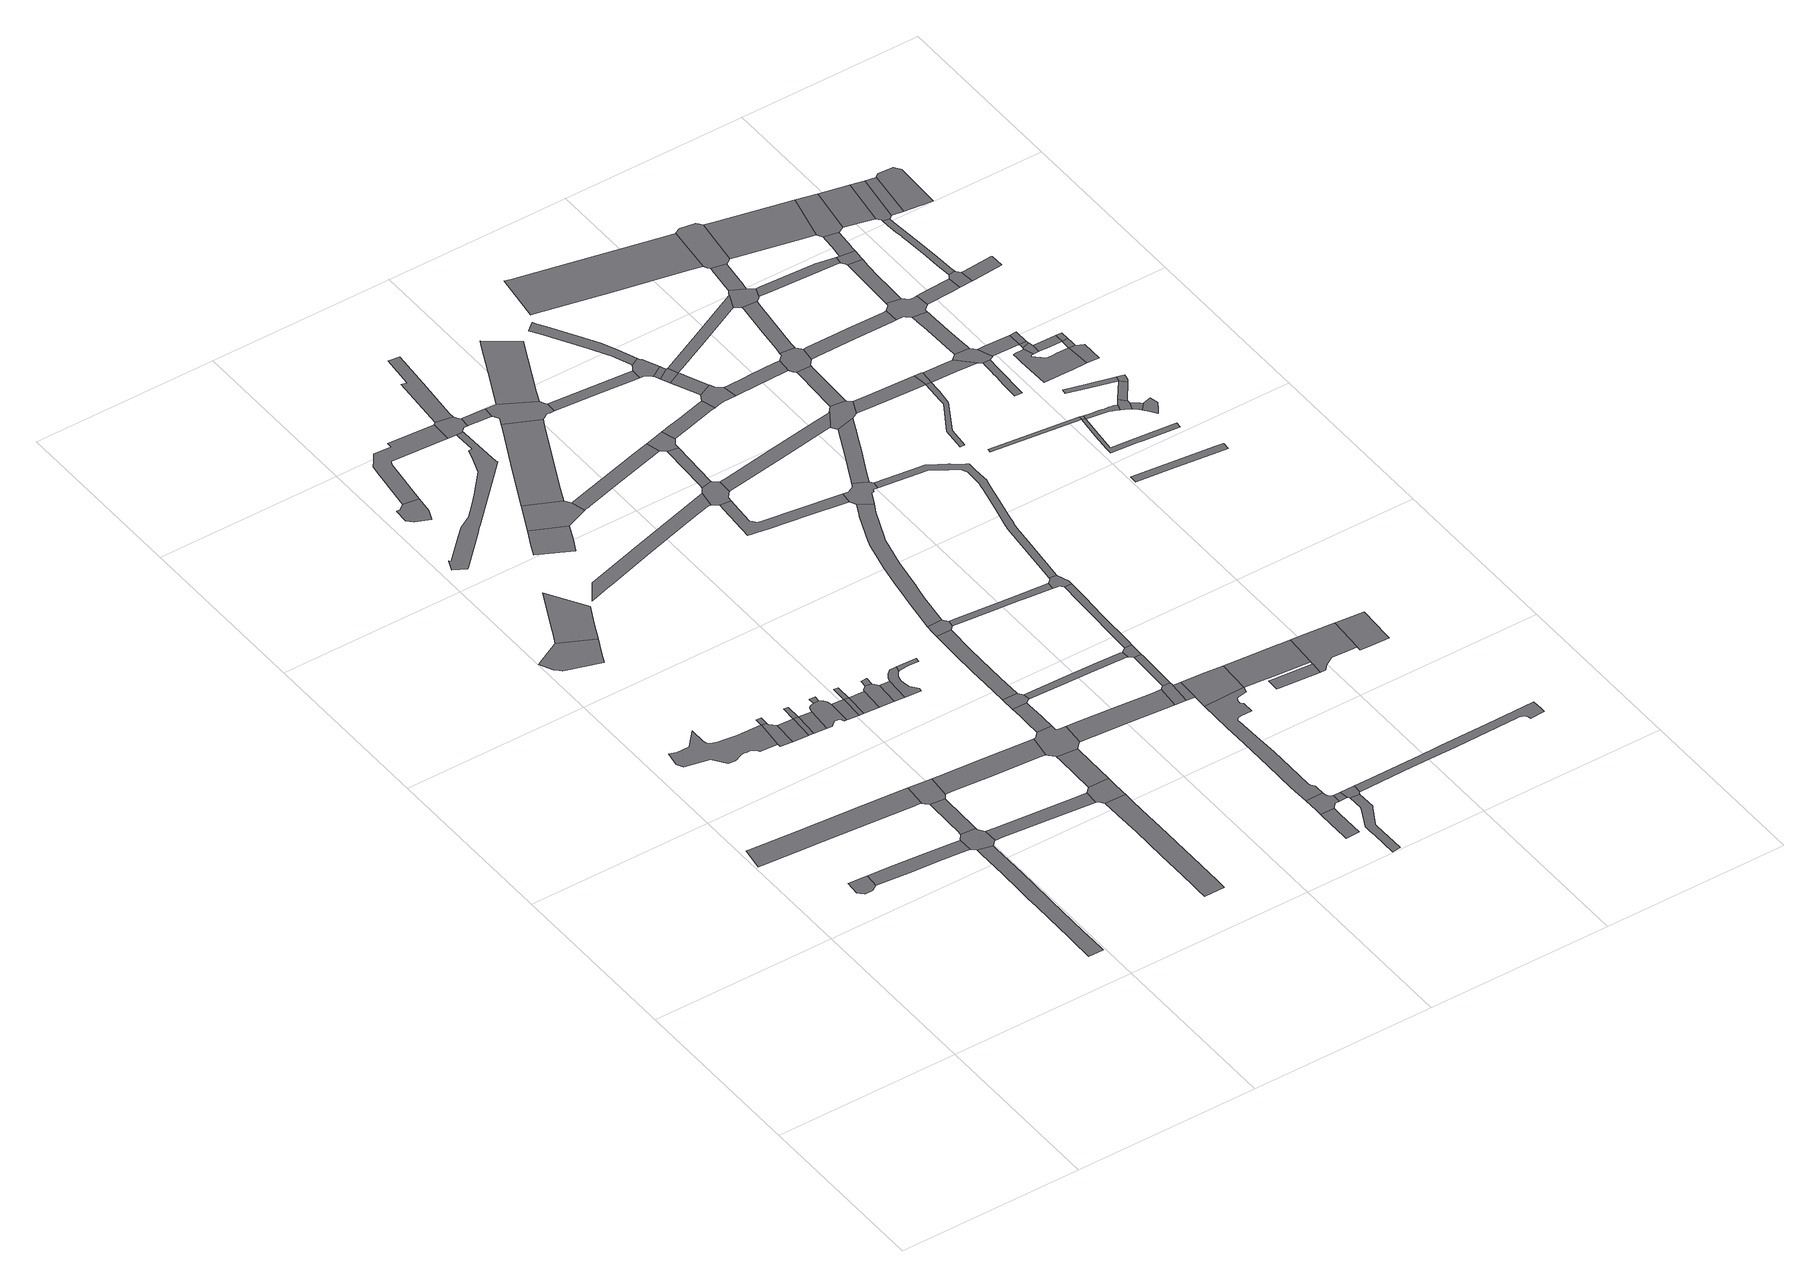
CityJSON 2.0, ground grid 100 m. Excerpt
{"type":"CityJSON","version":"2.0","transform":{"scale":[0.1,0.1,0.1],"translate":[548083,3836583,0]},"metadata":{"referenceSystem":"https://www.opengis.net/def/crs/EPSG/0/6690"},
"CityObjects":{
"road1":{"type":"Road","geometry":[{"type":"MultiSurface","lod":"1","boundaries":[[[0,1,2,3,4,5,6,7,8]]]}]},
"road2":{"type":"Road","attributes":{"RoadStructureAttribute.sectionType":"1"},"geometry":[{"type":"MultiSurface","lod":"1","boundaries":[[[9,10,11,12,13,14,15,16,17,18,19,20,21,22]]]}]},
"road3":{"type":"Road","attributes":{"RoadStructureAttribute.sectionType":"1"},"geometry":[{"type":"MultiSurface","lod":"1","boundaries":[[[23,24,25,8,7,26,27,28,29,30,31]]]}]},
"road4":{"type":"Road","attributes":{"RoadStructureAttribute.sectionType":"1"},"geometry":[{"type":"MultiSurface","lod":"1","boundaries":[[[32,33,34,35,36,37,38,39,40,41,42,43,44,45,46,47,48,49,50,51,52,53,54,55,56,57,58,59]]]}]},
"road5":{"type":"Road","attributes":{"RoadStructureAttribute.sectionType":"1"},"geometry":[{"type":"MultiSurface","lod":"1","boundaries":[[[60,61,62,63,64,65,66,67,68,69,70,71,72,73,74,75,76,77,78,79,80,81]]]}]},
"road6":{"type":"Road","geometry":[{"type":"MultiSurface","lod":"1","boundaries":[[[82,83,84,85,86,87,88,89,90,91]]]}]},
"road7":{"type":"Road","geometry":[{"type":"MultiSurface","lod":"1","boundaries":[[[92,31,30,93,60,81,94,95,96,97,98,99,100]]]}]},
"road8":{"type":"Road","attributes":{"RoadStructureAttribute.sectionType":"1"},"geometry":[{"type":"MultiSurface","lod":"1","boundaries":[[[59,58,101,102,103,104,105,106,107]]]}]},
"road9":{"type":"Road","geometry":[{"type":"MultiSurface","lod":"1","boundaries":[[[108,109,59,107]]]}]},
"road10":{"type":"Road","geometry":[{"type":"MultiSurface","lod":"1","boundaries":[[[110,111,112,82,91,113,114]]]}]},
"road11":{"type":"Road","attributes":{"RoadStructureAttribute.sectionType":"1"},"geometry":[{"type":"MultiSurface","lod":"1","boundaries":[[[115,116,117,118,119,92,100,120,121,122,123]]]}]},
"road12":{"type":"Road","attributes":{"RoadStructureAttribute.sectionType":"1"},"geometry":[{"type":"MultiSurface","lod":"1","boundaries":[[[124,104,103,125,126]]]}]},
"road13":{"type":"Road","geometry":[{"type":"MultiSurface","lod":"1","boundaries":[[[22,21,127,128,115,123,129,130,131]]]}]},
"road14":{"type":"Road","geometry":[{"type":"MultiSurface","lod":"1","boundaries":[[[126,125,132,133]]]}]},
"road15":{"type":"Road","geometry":[{"type":"MultiSurface","lod":"1","boundaries":[[[134,135,126,133]]]}]},
"road16":{"type":"Road","attributes":{"RoadStructureAttribute.sectionType":"1"},"geometry":[{"type":"MultiSurface","lod":"1","boundaries":[[[133,132,136,137]]]}]},
"road17":{"type":"Road","geometry":[{"type":"MultiSurface","lod":"1","boundaries":[[[138,139,140,141,142,143,144,145,146,147,148]]]}]},
"road18":{"type":"Road","attributes":{"RoadStructureAttribute.sectionType":"1"},"geometry":[{"type":"MultiSurface","lod":"1","boundaries":[[[149,150,151,137,136,152,153,154,155,156,157,158,159,160,161,162]]]}]},
"road19":{"type":"Road","geometry":[{"type":"MultiSurface","lod":"1","boundaries":[[[163,164,149,162]]]}]},
"road20":{"type":"Road","attributes":{"RoadStructureAttribute.sectionType":"1"},"geometry":[{"type":"MultiSurface","lod":"1","boundaries":[[[165,166,97,96,167,168,169,170]]]}]},
"road21":{"type":"Road","attributes":{"RoadStructureAttribute.sectionType":"1"},"geometry":[{"type":"MultiSurface","lod":"1","boundaries":[[[159,158,171,172]]]}]},
"road22":{"type":"Road","geometry":[{"type":"MultiSurface","lod":"1","boundaries":[[[172,171,173,174]]]}]},
"road23":{"type":"Road","attributes":{"RoadStructureAttribute.sectionType":"1"},"geometry":[{"type":"MultiSurface","lod":"1","boundaries":[[[175,176,177,178,179,180,181,182,183,184,185,186,187,188,189,190,191,192,193,194,195,196,197,198,199,200,201,202]]]}]},
"road24":{"type":"Road","geometry":[{"type":"MultiSurface","lod":"1","boundaries":[[[203,204,172,174]]]}]},
"road25":{"type":"Road","attributes":{"RoadStructureAttribute.sectionType":"1"},"geometry":[{"type":"MultiSurface","lod":"1","boundaries":[[[174,173,205,206]]]}]},
"road26":{"type":"Road","geometry":[{"type":"MultiSurface","lod":"1","boundaries":[[[207,208,209,210,211,212]]]}]},
"road27":{"type":"Road","attributes":{"RoadStructureAttribute.sectionType":"1"},"geometry":[{"type":"MultiSurface","lod":"1","boundaries":[[[213,214,215,131,130,216,217,218,219,220]]]}]},
"road28":{"type":"Road","attributes":{"RoadStructureAttribute.sectionType":"1"},"geometry":[{"type":"MultiSurface","lod":"1","boundaries":[[[221,222,223,224,225,226,227,228,138,148,229,230,231,232]]]}]},
"road29":{"type":"Road","attributes":{"RoadStructureAttribute.sectionType":"1"},"geometry":[{"type":"MultiSurface","lod":"1","boundaries":[[[233,234,235,236,237,238,239,240,241,242,243,244,245,246,247,248,249]]]}]},
"road30":{"type":"Road","attributes":{"RoadStructureAttribute.sectionType":"1"},"geometry":[{"type":"MultiSurface","lod":"1","boundaries":[[[250,251,206,205,252,253,254]]]}]},
"road31":{"type":"Road","geometry":[{"type":"MultiSurface","lod":"1","boundaries":[[[255,256,250,254]]]}]},
"road32":{"type":"Road","geometry":[{"type":"MultiSurface","lod":"1","boundaries":[[[253,252,257,258]]]}]},
"road33":{"type":"Road","attributes":{"RoadStructureAttribute.sectionType":"1"},"geometry":[{"type":"MultiSurface","lod":"1","boundaries":[[[259,260,261,207,212,262,263,264,265,266,267]]]}]},
"road34":{"type":"Road","geometry":[{"type":"MultiSurface","lod":"1","boundaries":[[[268,269,270,170,169,271,272,233,249,273,274,275]]]}]},
"road35":{"type":"Road","attributes":{"RoadStructureAttribute.sectionType":"1"},"geometry":[{"type":"MultiSurface","lod":"1","boundaries":[[[276,277,278,258,257,279,280,281,282,283,284,285,286,287,288,289]]]}]},
"road36":{"type":"Road","attributes":{"RoadStructureAttribute.sectionType":"1"},"geometry":[{"type":"MultiSurface","lod":"1","boundaries":[[[290,291,292,293,294,295,296,297,298,299,300,301,302,303,304,305,306]]]}]},
"road37":{"type":"Road","attributes":{"RoadStructureAttribute.sectionType":"1"},"geometry":[{"type":"MultiSurface","lod":"1","boundaries":[[[307,308,268,275,309,310]]]}]},
"road38":{"type":"Road","geometry":[{"type":"MultiSurface","lod":"1","boundaries":[[[311,312,313,314,289,288]]]}]},
"road39":{"type":"Road","geometry":[{"type":"MultiSurface","lod":"1","boundaries":[[[315,316,317,220,219,318,319,307,310,320,321,322,323,324,325,326,327]]]}]},
"road40":{"type":"Road","geometry":[{"type":"MultiSurface","lod":"1","boundaries":[[[328,232,231,175,202,329,330,331,332,333,334,335,336]]]}]},
"road41":{"type":"Road","attributes":{"RoadStructureAttribute.sectionType":"1"},"geometry":[{"type":"MultiSurface","lod":"1","boundaries":[[[337,338,339,340,259,267,341,342,343,344]]]}]},
"road42":{"type":"Road","attributes":{"RoadStructureAttribute.sectionType":"1"},"geometry":[{"type":"MultiSurface","lod":"1","boundaries":[[[345,346,347,348,315,327,349,350,351]]]}]},
"road43":{"type":"Road","geometry":[{"type":"MultiSurface","lod":"1","boundaries":[[[352,345,351,353,354,355,356]]]}]},
"road44":{"type":"Road","attributes":{"RoadStructureAttribute.sectionType":"1"},"geometry":[{"type":"MultiSurface","lod":"1","boundaries":[[[357,358,359,360,328,336,361,362,363]]]}]},
"road45":{"type":"Road","attributes":{"RoadStructureAttribute.sectionType":"1"},"geometry":[{"type":"MultiSurface","lod":"1","boundaries":[[[364,333,332,365,366,367]]]}]},
"road46":{"type":"Road","attributes":{"RoadStructureAttribute.sectionType":"1"},"geometry":[{"type":"MultiSurface","lod":"1","boundaries":[[[368,369,370,371,352,356,372,373,374]]]}]},
"road47":{"type":"Road","attributes":{"RoadStructureAttribute.sectionType":"1"},"geometry":[{"type":"MultiSurface","lod":"1","boundaries":[[[375,376,377,378,379,380,265,264,381,382,383,384,385,386,387]]]}]},
"road48":{"type":"Road","geometry":[{"type":"MultiSurface","lod":"1","boundaries":[[[388,389,367,366,390,391,392,393,337,344,394,395,396,397,398,399,400,401]]]}]},
"road49":{"type":"Road","geometry":[{"type":"MultiSurface","lod":"1","boundaries":[[[402,403,404,405,406,407,368,374,408,409,410]]]}]},
"road50":{"type":"Road","attributes":{"RoadStructureAttribute.sectionType":"1"},"geometry":[{"type":"MultiSurface","lod":"1","boundaries":[[[411,412,413,323,322,414,415,416,417,418,419]]]}]},
"road51":{"type":"Road","attributes":{"RoadStructureAttribute.sectionType":"1"},"geometry":[{"type":"MultiSurface","lod":"1","boundaries":[[[420,421,422,423,424,425,426,427,428]]]}]},
"road52":{"type":"Road","geometry":[{"type":"MultiSurface","lod":"1","boundaries":[[[429,430,431,432,290,306,433,434,435,436,437,438]]]}]},
"road53":{"type":"Road","attributes":{"RoadStructureAttribute.sectionType":"1"},"geometry":[{"type":"MultiSurface","lod":"1","boundaries":[[[439,440,441,442,443,444,355,354,445,446,447,448,449,450,451]]]}]},
"road54":{"type":"Road","geometry":[{"type":"MultiSurface","lod":"1","boundaries":[[[452,453,454,455,456,457,458,459,420,428,460,461,462]]]}]},
"road55":{"type":"Road","attributes":{"RoadStructureAttribute.sectionType":"1"},"geometry":[{"type":"MultiSurface","lod":"1","boundaries":[[[463,464,465,466,467,468,469,470,471,472,473,474,475,476,477,478,479,480]]]}]},
"road56":{"type":"Road","attributes":{"RoadStructureAttribute.sectionType":"1"},"geometry":[{"type":"MultiSurface","lod":"1","boundaries":[[[481,482,483,431,430,484,485]]]}]},
"road57":{"type":"Road","attributes":{"RoadStructureAttribute.sectionType":"1"},"geometry":[{"type":"MultiSurface","lod":"1","boundaries":[[[486,487,488,489,401,400,490,491]]]}]},
"road58":{"type":"Road","attributes":{"RoadStructureAttribute.sectionType":"1"},"geometry":[{"type":"MultiSurface","lod":"1","boundaries":[[[492,493,462,461,494,495,496]]]}]},
"road59":{"type":"Road","geometry":[{"type":"MultiSurface","lod":"1","boundaries":[[[497,375,387,498,499,481,485,500,501,502,503]]]}]},
"road60":{"type":"Road","attributes":{"RoadStructureAttribute.sectionType":"1"},"geometry":[{"type":"MultiSurface","lod":"1","boundaries":[[[434,504,505,506,507,508,509,510,511,512,513,514,515,516,517,518,519,520,521,435]]]}]},
"road61":{"type":"Road","attributes":{"RoadStructureAttribute.sectionType":"1"},"geometry":[{"type":"MultiSurface","lod":"1","boundaries":[[[522,523,524,525,526,527,528,529,530,531,532,533,405,404,534,535,536,537,538,539,540,541,542,543,544]]]}]},
"road62":{"type":"Road","geometry":[{"type":"MultiSurface","lod":"1","boundaries":[[[496,495,463,480,545,546,547,548,549,550,551,552,553]]]}]},
"road63":{"type":"Road","geometry":[{"type":"MultiSurface","lod":"1","boundaries":[[[554,555,419,418,556,557,558,559]]]}]},
"road64":{"type":"Road","attributes":{"RoadStructureAttribute.sectionType":"1"},"geometry":[{"type":"MultiSurface","lod":"1","boundaries":[[[560,561,562,410,409,563,564,565,566,567,568]]]}]},
"road65":{"type":"Road","attributes":{"RoadStructureAttribute.sectionType":"1"},"geometry":[{"type":"MultiSurface","lod":"1","boundaries":[[[569,570,571,572,573,574,575,576,577,578,579,580,581,582,583,584,585,586,587,588,589,590,591,592,593,594,595,596,597,598,599,600,601,602,458,457]]]}]},
"road66":{"type":"Road","attributes":{"RoadStructureAttribute.sectionType":"1"},"geometry":[{"type":"MultiSurface","lod":"1","boundaries":[[[603,604,398,397,605,606,607,608]]]}]},
"road67":{"type":"Road","geometry":[{"type":"MultiSurface","lod":"1","boundaries":[[[557,556,609,610,611]]]}]},
"road68":{"type":"Road","attributes":{"RoadStructureAttribute.sectionType":"1"},"geometry":[{"type":"MultiSurface","lod":"1","boundaries":[[[612,613,614,554,559,615,616,617]]]}]},
"road69":{"type":"Road","geometry":[{"type":"MultiSurface","lod":"1","boundaries":[[[618,451,450,612,617,619]]]}]},
"road70":{"type":"Road","attributes":{"RoadStructureAttribute.sectionType":"1"},"geometry":[{"type":"MultiSurface","lod":"1","boundaries":[[[620,621,622,623,624,625,497,503,626,627,628,629]]]}]},
"road71":{"type":"Road","attributes":{"RoadStructureAttribute.sectionType":"1"},"geometry":[{"type":"MultiSurface","lod":"1","boundaries":[[[630,611,610,598,597,631]]]}]},
"road72":{"type":"Road","attributes":{"RoadStructureAttribute.sectionType":"1"},"geometry":[{"type":"MultiSurface","lod":"1","boundaries":[[[632,633,634,635,438,437,636,637,638,639]]]}]},
"road73":{"type":"Road","attributes":{"RoadStructureAttribute.sectionType":"1"},"geometry":[{"type":"MultiSurface","lod":"1","boundaries":[[[640,641,618,619,642,643,644,645]]]}]},
"road74":{"type":"Road","geometry":[{"type":"MultiSurface","lod":"1","boundaries":[[[646,647,648,516,515,649,522,544,650,651,652,653,654,655,656]]]}]},
"road75":{"type":"Road","attributes":{"RoadStructureAttribute.sectionType":"1"},"geometry":[{"type":"MultiSurface","lod":"1","boundaries":[[[657,658,659,660,661,662,663,664,665,666,667,668,669,670,671]]]}]},
"road76":{"type":"Road","geometry":[{"type":"MultiSurface","lod":"1","boundaries":[[[672,673,674,675,568,567,676,677,640,645,678,679]]]}]},
"road77":{"type":"Road","geometry":[{"type":"MultiSurface","lod":"1","boundaries":[[[680,681,682,671,670,683,684,608,607,685,686,687,688]]]}]},
"road78":{"type":"Road","attributes":{"RoadStructureAttribute.sectionType":"1"},"geometry":[{"type":"MultiSurface","lod":"1","boundaries":[[[689,688,687,690,691,692]]]}]},
"road79":{"type":"Road","geometry":[{"type":"MultiSurface","lod":"1","boundaries":[[[692,691,693,694,695,696]]]}]},
"road80":{"type":"Road","attributes":{"RoadStructureAttribute.sectionType":"1"},"geometry":[{"type":"MultiSurface","lod":"1","boundaries":[[[697,698,699,700,695,694,701,702,703,704]]]}]},
"road81":{"type":"Road","geometry":[{"type":"MultiSurface","lod":"1","boundaries":[[[705,706,704,703,707,620,629,708,709,710,711]]]}]},
"road82":{"type":"Road","attributes":{"RoadStructureAttribute.sectionType":"1"},"geometry":[{"type":"MultiSurface","lod":"1","boundaries":[[[712,713,714,715,716,717,718,719,720,721,722,723,724,725,726,727,728,729,730,731,732,733,734,735,655,654,736,737,738,739,740,741,742,743,744,745,746,747,748,749,750,751,752,753,754,755,672,679]]]}]},
"road83":{"type":"Road","attributes":{"RoadStructureAttribute.sectionType":"1"},"geometry":[{"type":"MultiSurface","lod":"1","boundaries":[[[756,757,758,759,760,761,762,763,764,765,766,767,768,769,646,656]]]}]},
"road84":{"type":"Road","attributes":{"RoadStructureAttribute.sectionType":"1"},"geometry":[{"type":"MultiSurface","lod":"1","boundaries":[[[770,771,772,773,774,631,597,775,776,777,778,779]]]}]},
"road85":{"type":"Road","geometry":[{"type":"MultiSurface","lod":"1","boundaries":[[[780,781,782,783,784,785]]]}]},
"road86":{"type":"Road","attributes":{"RoadStructureAttribute.sectionType":"1"},"geometry":[{"type":"MultiSurface","lod":"1","boundaries":[[[786,787,788,789,790,791,792,793,553,552,794,795,796,797,798,799,800,801,802,803,804,805,806,807,808,809,810,811]]]}]},
"road87":{"type":"Road","attributes":{"RoadStructureAttribute.sectionType":"1"},"geometry":[{"type":"MultiSurface","lod":"1","boundaries":[[[812,813,814,815,711,710,816,817,818,819,820]]]}]},
"road88":{"type":"Road","geometry":[{"type":"MultiSurface","lod":"1","boundaries":[[[821,822,632,639,765,764,823,824,825,826,827]]]}]},
"road89":{"type":"Road","attributes":{"RoadStructureAttribute.sectionType":"1"},"geometry":[{"type":"MultiSurface","lod":"1","boundaries":[[[828,829,830,831,696,695,832,833,834,835]]]}]},
"road90":{"type":"Road","attributes":{"function":"2","RoadStructureAttribute.sectionType":"1"},"geometry":[{"type":"MultiSurface","lod":"1","boundaries":[[[836,837,838,839,840,841,842,843,844,845,846]]]}]},
"road91":{"type":"Road","attributes":{"RoadStructureAttribute.sectionType":"1"},"geometry":[{"type":"MultiSurface","lod":"1","boundaries":[[[847,848,849,850,821,827,851,852,853,854,855]]]}]},
"road92":{"type":"Road","geometry":[{"type":"MultiSurface","lod":"1","boundaries":[[[856,779,778,785,784,857,858,859,860,861,862,863]]]}]},
"road93":{"type":"Road","geometry":[{"type":"MultiSurface","lod":"1","boundaries":[[[864,865,866,820,819,867,847,855,868,869,870,871,872,873,874]]]}]},
"road94":{"type":"Road","attributes":{"RoadStructureAttribute.sectionType":"1"},"geometry":[{"type":"MultiSurface","lod":"1","boundaries":[[[875,876,877,878,825,824,879,880,881,882,883,884,885]]]}]},
"road95":{"type":"Road","attributes":{"RoadStructureAttribute.sectionType":"1"},"geometry":[{"type":"MultiSurface","lod":"1","boundaries":[[[886,887,888,889,890,864,874,891,892,893,894]]]}]},
"road96":{"type":"Road","attributes":{"RoadStructureAttribute.sectionType":"1"},"geometry":[{"type":"MultiSurface","lod":"1","boundaries":[[[895,863,862,896,897,898,899,900]]]}]},
"road97":{"type":"Road","attributes":{"RoadStructureAttribute.sectionType":"1"},"geometry":[{"type":"MultiSurface","lod":"1","boundaries":[[[884,901,902,903,904,905,906,907,908,909,910]]]}]},
"road98":{"type":"Road","geometry":[{"type":"MultiSurface","lod":"1","boundaries":[[[911,912,828,835,913,886,894,914,915,916,917]]]}]},
"road99":{"type":"Road","attributes":{"RoadStructureAttribute.sectionType":"1"},"geometry":[{"type":"MultiSurface","lod":"1","boundaries":[[[918,919,920,921,911,917,922,923,924,925]]]}]},
"road100":{"type":"Road","geometry":[{"type":"MultiSurface","lod":"1","boundaries":[[[926,885,884,910,927]]]}]},
"road101":{"type":"Road","attributes":{"RoadStructureAttribute.sectionType":"1"},"geometry":[{"type":"MultiSurface","lod":"1","boundaries":[[[928,929,930,931]]]}]},
"road102":{"type":"Road","attributes":{"RoadStructureAttribute.sectionType":"1"},"geometry":[{"type":"MultiSurface","lod":"1","boundaries":[[[932,933,934,935,936,871,870,937,938,939,940,941,942]]]}]},
"road103":{"type":"Road","geometry":[{"type":"MultiSurface","lod":"1","boundaries":[[[943,944,945,846,845,946,918,925,947,948,949,950,951]]]}]},
"road104":{"type":"Road","attributes":{"RoadStructureAttribute.sectionType":"1"},"geometry":[{"type":"MultiSurface","lod":"1","boundaries":[[[952,927,910,953,954,955,956,957,958,959]]]}]},
"road105":{"type":"Road","attributes":{"RoadStructureAttribute.sectionType":"1"},"geometry":[{"type":"MultiSurface","lod":"1","boundaries":[[[960,961,962,963,916,915,964,965,966,967]]]}]},
"road106":{"type":"Road","attributes":{"RoadStructureAttribute.sectionType":"1"},"geometry":[{"type":"MultiSurface","lod":"1","boundaries":[[[968,969,970,971,972,973,974,975,976,977,978,979,980,981,982,983,984,985,986,987,988,989]]]}]},
"road107":{"type":"Road","geometry":[{"type":"MultiSurface","lod":"1","boundaries":[[[931,930,990,991]]]}]},
"road108":{"type":"Road","geometry":[{"type":"MultiSurface","lod":"1","boundaries":[[[992,993,959,958,968,989,994,995,996]]]}]},
"road109":{"type":"Road","attributes":{"RoadStructureAttribute.sectionType":"1"},"geometry":[{"type":"MultiSurface","lod":"1","boundaries":[[[997,998,999,1000,1001,1002,1003,1004,1005,1006]]]}]},
"road110":{"type":"Road","attributes":{"RoadStructureAttribute.sectionType":"1"},"geometry":[{"type":"MultiSurface","lod":"1","boundaries":[[[1007,1008,1009,1010,1011,1012,1013,992,996,1014,1015,1016,1017,1018,1019]]]}]},
"road111":{"type":"Road","attributes":{"RoadStructureAttribute.sectionType":"1"},"geometry":[{"type":"MultiSurface","lod":"1","boundaries":[[[1020,1021,1022,1023,1024,1025,991,990,1026,1027,1028,1029,1030,1031,1032,1033]]]}]},
"road112":{"type":"Road","attributes":{"RoadStructureAttribute.sectionType":"1"},"geometry":[{"type":"MultiSurface","lod":"1","boundaries":[[[930,1034,1035,1036,1037,1038,1039,1040,1041,1042,1043,1044,990]]]}]},
"road113":{"type":"Road","geometry":[{"type":"MultiSurface","lod":"1","boundaries":[[[1045,1046,1047,942,941,1048,1049,1050,1007,1019,1051,1052,1053,1054,1055,1056,1057,1058,1059]]]}]},
"road114":{"type":"Road","attributes":{"function":"2","RoadStructureAttribute.sectionType":"1"},"geometry":[{"type":"MultiSurface","lod":"1","boundaries":[[[1060,1061,1062,949,948,1063,1064,1065,1066]]]}]},
"road115":{"type":"Road","attributes":{"RoadStructureAttribute.sectionType":"1"},"geometry":[{"type":"MultiSurface","lod":"1","boundaries":[[[1067,1068,995,994,1069,1070,1071]]]}]},
"road116":{"type":"Road","attributes":{"RoadStructureAttribute.sectionType":"1"},"geometry":[{"type":"MultiSurface","lod":"1","boundaries":[[[1072,1045,1059,1073,1074,1075,1076,1077,1078]]]}]},
"road117":{"type":"Road","geometry":[{"type":"MultiSurface","lod":"1","boundaries":[[[1079,1033,1032,1080,1081,1082,1083,1084,1085]]]}]},
"road118":{"type":"Road","attributes":{"RoadStructureAttribute.sectionType":"1"},"geometry":[{"type":"MultiSurface","lod":"1","boundaries":[[[1086,1087,1088,1089,1090,1091]]]}]},
"road119":{"type":"Road","geometry":[{"type":"MultiSurface","lod":"1","boundaries":[[[1092,967,966,1093,1094,1072,1078,1095,1096,1097,1098]]]}]},
"road120":{"type":"Road","attributes":{"RoadStructureAttribute.sectionType":"1"},"geometry":[{"type":"MultiSurface","lod":"1","boundaries":[[[1099,1100,1101,1102,1082,1081,1103,1104,1105,1106]]]}]},
"road121":{"type":"Road","geometry":[{"type":"MultiSurface","lod":"1","boundaries":[[[1107,1108,1109,1110,1111,1112,1113]]]}]},
"road122":{"type":"Road","attributes":{"RoadStructureAttribute.sectionType":"1"},"geometry":[{"type":"MultiSurface","lod":"1","boundaries":[[[1110,1114,1115,1116,1117,1118,1119,1120,1121,1122,1123,1124,1125,1126,1127,1128,1129,1130,1131,1132,1133,1134,1111]]]}]},
"road123":{"type":"Road","attributes":{"RoadStructureAttribute.sectionType":"1"},"geometry":[{"type":"MultiSurface","lod":"1","boundaries":[[[1070,1135,1108,1107,1136]]]}]},
"road124":{"type":"Road","geometry":[{"type":"MultiSurface","lod":"1","boundaries":[[[1071,1070,1136,1137]]]}]},
"road125":{"type":"Road","geometry":[{"type":"MultiSurface","lod":"1","boundaries":[[[1138,1106,1105,1139,1140,1141,1142,1143,1144]]]}]},
"road126":{"type":"Road","attributes":{"RoadStructureAttribute.sectionType":"1"},"geometry":[{"type":"MultiSurface","lod":"1","boundaries":[[[1090,1079,1085,1145]]]}]},
"road127":{"type":"Road","attributes":{"RoadStructureAttribute.sectionType":"1"},"geometry":[{"type":"MultiSurface","lod":"1","boundaries":[[[1146,1147,1148,1149,1098,1097,1150,1151,1152,1153,1154,1155,1156]]]}]},
"road128":{"type":"Road","attributes":{"RoadStructureAttribute.sectionType":"1"},"geometry":[{"type":"MultiSurface","lod":"1","boundaries":[[[1157,1158,1054,1053,1159,1160]]]}]},
"road129":{"type":"Road","attributes":{"RoadStructureAttribute.sectionType":"1"},"geometry":[{"type":"MultiSurface","lod":"1","boundaries":[[[1161,1113,1112,1162,1163,1164,1165,1166]]]}]},
"road130":{"type":"Road","geometry":[{"type":"MultiSurface","lod":"1","boundaries":[[[1167,1091,1090,1145,1168,1169]]]}]},
"road131":{"type":"Road","geometry":[{"type":"MultiSurface","lod":"1","boundaries":[[[1066,1065,1146,1156,1170,1171,1172]]]}]},
"road132":{"type":"Road","geometry":[{"type":"MultiSurface","lod":"1","boundaries":[[[1126,1125,1173,1174,1175]]]}]},
"road133":{"type":"Road","attributes":{"RoadStructureAttribute.sectionType":"1"},"geometry":[{"type":"MultiSurface","lod":"1","boundaries":[[[1165,1176,1126,1175,1177,1178]]]}]},
"road134":{"type":"Road","geometry":[{"type":"MultiSurface","lod":"1","boundaries":[[[1166,1165,1178,1179]]]}]},
"road135":{"type":"Road","geometry":[{"type":"MultiSurface","lod":"1","boundaries":[[[1180,1181,1182,1183,1157,1160,1184,1185]]]}]},
"road136":{"type":"Road","attributes":{"RoadStructureAttribute.sectionType":"1"},"geometry":[{"type":"MultiSurface","lod":"1","boundaries":[[[1186,1187,1188,1189,1190,1191,1192,1193,1194,1195,1182,1181,1196,1197,1198,1199,1200]]]}]},
"road137":{"type":"Road","attributes":{"function":"2","RoadStructureAttribute.sectionType":"1"},"geometry":[{"type":"MultiSurface","lod":"1","boundaries":[[[1201,1172,1171,1202,1203,1204]]]}]},
"road138":{"type":"Road","attributes":{"RoadStructureAttribute.sectionType":"1"},"geometry":[{"type":"MultiSurface","lod":"1","boundaries":[[[1205,1206,1207,1185,1184,1208,1209]]]}]},
"road139":{"type":"Road","geometry":[{"type":"MultiSurface","lod":"1","boundaries":[[[1210,1204,1203,1211,1186,1200,1212,1213,1214]]]}]},
"road140":{"type":"Road","attributes":{"function":"2","RoadStructureAttribute.sectionType":"1"},"geometry":[{"type":"MultiSurface","lod":"1","boundaries":[[[1214,1213,1215,1216]]]}]},
"road141":{"type":"Road","geometry":[{"type":"MultiSurface","lod":"1","boundaries":[[[1217,1218,1216,1215,1219,1220,1221,1222,1223,1224,1225,1226]]]}]}
},
"vertices":[
[381,1269,0],[292,1276,0],[285,1197,0],[298,1184,0],[313,1169,0],[354,1168,0],[380,1186,0],[386,1190,0],[392,1268,0],
[869,1672,0],[614,1692,0],[546,1697,0],[314,1714,0],[51,1734,0],[35,1735,0],[16,1611,0],[38,1609,0],[222,1595,0],[365,1584,0],[607,1566,0],[859,1548,0],[895,1545,0],[905,1669,0],
[854,1229,0],[683,1244,0],[514,1259,0],[586,1173,0],[722,1161,0],[749,1159,0],[847,1152,0],[892,1148,0],[891,1227,0],
[471,2430,0],[409,2438,0],[371,2442,0],[348,2449,0],[329,2459,0],[322,2470,0],[316,2488,0],[317,2575,0],[253,2503,0],[240,2490,0],[173,2492,0],[134,2503,0],[120,2425,0],[139,2389,0],[271,2360,0],[323,2292,0],[359,2288,0],[372,2290,0],[386,2298,0],[406,2304,0],[426,2309,0],[438,2306,0],[456,2306,0],[472,2297,0],[482,2290,0],[494,2276,0],[589,2269,0],[603,2425,0],
[916,1125,0],[917,1087,0],[915,917,0],[913,782,0],[912,705,0],[912,634,0],[911,536,0],[910,376,0],[909,327,0],[909,300,0],[909,247,0],[908,211,0],[989,209,0],[990,301,0],[989,327,0],[989,376,0],[992,633,0],[993,790,0],[994,859,0],[994,872,0],[995,1085,0],[995,1106,0],
[152,3447,0],[103,3422,0],[19,3377,0],[3,3369,0],[40,3299,0],[50,3290,0],[69,3270,0],[260,3206,0],[287,3264,0],[333,3359,0],
[919,1260,0],[894,1146,0],[996,1107,0],[1023,1133,0],[1024,1134,0],[1022,1212,0],[1021,1214,0],[998,1245,0],[998,1254,0],
[590,2269,0],[588,2251,0],[655,2245,0],[660,2382,0],[646,2395,0],[633,2409,0],[630,2420,0],
[633,2466,0],[606,2468,0],
[309,3773,0],[198,3539,0],[183,3509,0],[379,3454,0],[436,3570,0],
[922,1514,0],[922,1492,0],[920,1377,0],[920,1349,0],[919,1286,0],[998,1283,0],[1001,1489,0],[1002,1499,0],[1003,1507,0],
[678,2378,0],[742,2238,0],[750,2376,0],
[896,1544,0],[907,1531,0],[1014,1522,0],[1022,1533,0],[1032,1659,0],
[769,2236,0],[777,2373,0],
[779,2455,0],[754,2457,0],
[839,2230,0],[848,2367,0],
[138,4659,0],[127,4651,0],[106,4636,0],[90,4636,0],[89,4636,0],[87,4636,0],[82,4557,0],[110,4527,0],[186,4495,0],[212,4557,0],[223,4648,0],
[890,2410,0],[871,2407,0],[858,2396,0],[866,2227,0],[884,2244,0],[900,2252,0],[915,2251,0],[928,2246,0],[938,2227,0],[949,2226,0],[955,2358,0],[948,2382,0],[936,2399,0],[921,2411,0],
[925,2445,0],[891,2447,0],
[1518,1166,0],[1076,1206,0],[1069,1130,0],[1281,1111,0],[1562,1085,0],[1565,1162,0],
[1016,2221,0],[1022,2354,0],
[1041,2219,0],[1048,2350,0],
[625,4919,0],[625,4907,0],[627,4795,0],[606,4794,0],[597,4755,0],[557,4647,0],[448,4524,0],[404,4477,0],[337,4411,0],[267,4371,0],[218,4324,0],[91,4201,0],[83,4208,0],[58,4148,0],[124,4113,0],[129,4118,0],[146,4135,0],[311,4297,0],[312,4299,0],[338,4325,0],[340,4326,0],[654,4636,0],[664,4645,0],[671,4653,0],[670,4665,0],[669,4696,0],[664,4907,0],[663,4918,0],
[1047,2436,0],[1025,2438,0],
[1124,2213,0],[1131,2344,0],
[505,4173,0],[463,4088,0],[430,4017,0],[606,3929,0],[643,4002,0],[683,4090,0],
[1542,1620,0],[1314,1638,0],[1068,1657,0],[1057,1531,0],[1284,1514,0],[1533,1496,0],[1564,1494,0],[1584,1618,0],
[328,5053,0],[328,5023,0],[294,5025,0],[233,5030,0],[203,4989,0],[177,4956,0],[170,4909,0],[148,4735,0],[258,4920,0],[270,4940,0],[576,4922,0],[582,5037,0],
[1594,1054,0],[1594,1006,0],[1594,954,0],[1595,804,0],[1593,598,0],[1594,429,0],[1594,343,0],[1593,307,0],[1593,249,0],[1703,248,0],[1704,308,0],[1705,770,0],[1705,819,0],[1706,924,0],[1706,1000,0],[1706,1020,0],[1706,1050,0],
[1158,2374,0],[1138,2356,0],[1205,2207,0],[1212,2340,0],[1191,2368,0],
[1193,2413,0],[1161,2412,0],
[1262,2202,0],[1269,2334,0],
[584,4336,0],[580,4327,0],[534,4233,0],[746,4116,0],[755,4120,0],[805,4140,0],[787,4219,0],[781,4228,0],[763,4251,0],
[1595,1191,0],[1590,1186,0],[1567,1163,0],[1566,1085,0],[1580,1069,0],[1706,1075,0],[1707,1148,0],[1707,1190,0],
[1316,2401,0],[1294,2381,0],[1281,2362,0],[1350,2196,0],[1354,2216,0],[1337,2235,0],[1325,2255,0],[1317,2293,0],[1315,2308,0],[1318,2323,0],[1324,2343,0],[1333,2359,0],[1344,2368,0],[1353,2400,0],
[1321,3926,0],[1272,3911,0],[1269,3910,0],[879,3799,0],[862,3794,0],[582,3712,0],[547,3702,0],[539,3700,0],[467,3595,0],[481,3599,0],[578,3628,0],[604,3636,0],[886,3720,0],[1173,3802,0],[1290,3834,0],[1303,3836,0],[1307,3837,0],
[1597,1451,0],[1597,1421,0],[1708,1341,0],[1709,1443,0],
[1362,2373,0],[1406,2378,0],[1461,2375,0],[1462,2397,0],
[1623,1645,0],[1605,1627,0],[1595,1618,0],[1574,1483,0],[1597,1457,0],[1713,1447,0],[1734,1468,0],[1746,1478,0],[1756,1605,0],[1730,1607,0],[1704,1609,0],[1704,1627,0],[1704,1646,0],
[596,5050,0],[662,4924,0],[672,4933,0],[683,4943,0],[706,4942,0],[708,5000,0],[700,5011,0],[694,5020,0],[685,5033,0],
[838,4860,0],[824,4829,0],[717,4610,0],[626,4424,0],[800,4330,0],[804,4339,0],[1000,4743,0],[1019,4779,0],
[1624,1846,0],[1624,1821,0],[1624,1775,0],[1624,1724,0],[1704,1774,0],[1704,1777,0],[1704,1846,0],
[1624,1925,0],[1727,1862,0],[1728,1862,0],[1724,1901,0],[1704,1925,0],
[666,5529,0],[651,5357,0],[651,5353,0],[621,5359,0],[686,5064,0],[705,5275,0],[727,5524,0],
[720,4999,0],[716,4941,0],[835,4933,0],[840,4993,0],
[1631,2472,0],[1625,2313,0],[1624,2170,0],[1624,2064,0],[1705,2061,0],[1706,2301,0],[1712,2469,0],
[1311,4361,0],[1298,4358,0],[1210,4334,0],[1106,4306,0],[819,4227,0],[796,4221,0],[815,4145,0],[833,4148,0],[841,4150,0],[847,4152,0],[1075,4215,0],[1319,4282,0],[1332,4286,0],
[872,4991,0],[842,4992,0],[838,4932,0],[841,4931,0],[845,4922,0],[856,4899,0],[1053,4799,0],[1070,4798,0],[1072,4798,0],[1094,4796,0],[1095,4857,0],[1090,4867,0],[1075,4893,0],[900,4990,0],
[1736,2528,0],[1718,2552,0],[1717,2553,0],[1637,2550,0],[1635,2534,0],[1634,2522,0],[1732,2490,0],[1734,2490,0],[1738,2527,0],
[2220,1566,0],[2026,1583,0],[1832,1599,0],[1821,1473,0],[2014,1458,0],[2140,1448,0],[2209,1442,0],[2258,1438,0],[2269,1563,0],
[2367,415,0],[2367,404,0],[2367,334,0],[2367,225,0],[2367,215,0],[2366,209,0],[2442,209,0],[2442,367,0],[2442,414,0],
[1414,3960,0],[1404,3970,0],[1345,3957,0],[1334,3943,0],[1330,3820,0],[1341,3812,0],[1400,3804,0],[1404,3831,0],[1432,3863,0],[1433,3944,0],
[2261,1884,0],[2255,1884,0],[2137,1890,0],[1966,1895,0],[1845,1897,0],[1844,1897,0],[1844,1857,0],[1902,1855,0],[2071,1852,0],[2253,1844,0],[2259,1844,0],[2275,1843,0],[2274,1883,0],
[2486,493,0],[2481,494,0],[2475,498,0],[2469,507,0],[2463,520,0],[2461,534,0],[2366,532,0],[2367,452,0],[2466,442,0],[2491,442,0],[2491,491,0],
[2546,432,0],[2547,347,0],[2540,330,0],[2539,328,0],[2489,230,0],[2487,226,0],[2487,185,0],[2488,152,0],[2489,5,0],[2534,11,0],[2533,199,0],[2533,207,0],[2533,211,0],[2536,216,0],[2592,314,0],[2596,322,0],[2598,325,0],[2597,426,0],
[1359,4262,0],[1359,4254,0],[1346,3982,0],[1404,3981,0],[1418,4251,0],
[1096,5400,0],[1081,5368,0],[1000,5198,0],[925,5042,0],[1104,4957,0],[1259,5283,0],
[2506,490,0],[2499,490,0],[2519,442,0],[2537,442,0],[2531,490,0],
[1419,4390,0],[1333,4285,0],[1349,4271,0],[1418,4280,0],[1430,4299,0],[1439,4313,0],[1440,4314,0],
[1340,3803,0],[1339,3780,0],[1330,3658,0],[1328,3622,0],[1327,3609,0],[1324,3559,0],[1349,3555,0],[1371,3552,0],[1431,3543,0],[1642,3513,0],[1815,3489,0],[1846,3484,0],[1854,3547,0],[1822,3551,0],[1439,3604,0],[1413,3608,0],[1389,3640,0],[1398,3775,0],
[1864,3449,0],[1837,3395,0],[1832,3384,0],[1828,3376,0],[1756,3203,0],[1751,3189,0],[1747,3174,0],[1737,3131,0],[1710,3016,0],[1688,2891,0],[1677,2823,0],[1663,2739,0],[1742,2728,0],[1756,2810,0],[1757,2817,0],[1787,2995,0],[1815,3113,0],[1826,3162,0],[1831,3175,0],[1834,3181,0],[1836,3187,0],[1905,3353,0],[1932,3406,0],
[2598,430,0],[2599,433,0],[2600,435,0],[2601,437,0],[2602,439,0],[2604,440,0],[2606,441,0],[2608,441,0],[2610,490,0],
[2288,1580,0],[2276,1569,0],[2319,1433,0],[2330,1557,0],[2330,1568,0],[2330,1579,0],
[2139,2490,0],[2014,2502,0],[1766,2525,0],[1762,2488,0],[1968,2468,0],[2093,2456,0],[2115,2454,0],[2268,2440,0],[2270,2479,0],
[2461,587,0],[2461,591,0],[2460,595,0],[2448,614,0],[2445,618,0],[2444,622,0],[2443,626,0],[2443,771,0],[2443,901,0],[2439,1038,0],[2435,1171,0],[2435,1177,0],[2436,1183,0],[2438,1188,0],[2442,1192,0],[2449,1195,0],[2462,1198,0],[2525,1198,0],[2526,1262,0],[2524,1263,0],[2519,1267,0],[2516,1270,0],[2513,1276,0],[2513,1288,0],[2514,1297,0],[2518,1307,0],[2526,1314,0],[2581,1323,0],[2592,1356,0],[2366,1351,0],[2365,1170,0],[2365,1029,0],[2365,837,0],[2364,652,0],
[1534,4822,0],[1098,4857,0],[1350,4777,0],[1527,4763,0],[1554,4761,0],[1557,4821,0],
[2355,1430,0],[2367,1429,0],[2373,1554,0],
[2296,1823,0],[2292,1683,0],[2290,1609,0],[2330,1607,0],[2336,1806,0],[2336,1822,0],
[2300,1903,0],[2339,1902,0],
[1697,4463,0],[1678,4458,0],[1545,4423,0],[1454,4400,0],[1445,4398,0],[1435,4395,0],[1466,4320,0],[1527,4337,0],[1697,4382,0],[1719,4387,0],
[2486,1545,0],[2601,1536,0],
[2134,4054,0],[2042,4040,0],[1756,3995,0],[1479,3950,0],[1493,3873,0],[1759,3916,0],[2053,3963,0],[2075,3966,0],
[2318,2416,0],[2314,2306,0],[2340,1924,0],[2347,2152,0],[2354,2304,0],[2358,2415,0],
[1931,3585,0],[1919,3562,0],[1884,3543,0],[1851,3475,0],[1966,3474,0],[1967,3475,0],[1978,3476,0],[1987,3491,0],[2011,3488,0],[2016,3528,0],[2003,3548,0],
[1583,4981,0],[1549,5064,0],[1528,5098,0],[1404,5310,0],[1380,5351,0],[1370,5368,0],[1323,5329,0],[1328,5323,0],[1353,5280,0],[1476,5069,0],[1528,4978,0],[1536,4962,0],[1576,4863,0],[1577,4855,0],[1623,4882,0],
[2296,2509,0],[2295,2499,0],[2279,2486,0],[2273,2481,0],[2291,2438,0],[2302,2437,0],[2359,2440,0],[2336,2505,0],
[1637,4863,0],[1632,4861,0],[1626,4875,0],[1569,4841,0],[1563,4830,0],[1567,4759,0],[1580,4758,0],[1611,4735,0],[1675,4774,0],
[1681,4759,0],[1615,4729,0],[1627,4701,0],[1690,4743,0],
[1648,4656,0],[1650,4651,0],[1720,4688,0],[1698,4740,0],
[1784,4545,0],[1732,4661,0],[1725,4678,0],[1724,4680,0],[1713,4511,0],[1715,4506,0],[1717,4500,0],[1789,4534,0],
[1831,4482,0],[1804,4502,0],[1698,4464,0],[1743,4393,0],[1777,4399,0],[1844,4400,0],[1834,4480,0],
[2365,2776,0],[2377,2887,0],[2378,2896,0],[2382,2914,0],[2383,2919,0],[2383,2921,0],[2384,2923,0],[2394,2973,0],[2421,3091,0],[2445,3199,0],[2455,3241,0],[2456,3244,0],[2456,3295,0],[2456,3347,0],[2457,3385,0],[2445,3393,0],[2382,3433,0],[2384,3434,0],[2376,3439,0],[2297,3488,0],[2296,3489,0],[2286,3495,0],[2249,3500,0],[2204,3505,0],[2272,3456,0],[2355,3405,0],[2363,3400,0],[2401,3377,0],[2402,3375,0],[2415,3349,0],[2417,3346,0],[2416,3295,0],[2415,3247,0],[2415,3245,0],[2412,3230,0],[2408,3209,0],[2395,3146,0],[2370,3038,0],[2344,2928,0],[2343,2926,0],[2343,2923,0],[2337,2904,0],[2338,2903,0],[2326,2800,0],
[2004,3550,0],[2010,3565,0],[2026,3598,0],[2101,3752,0],[2129,3811,0],[2161,3876,0],[2164,3881,0],[2166,3886,0],[2199,3958,0],[2098,3933,0],[2094,3921,0],[2041,3810,0],[2030,3785,0],[1938,3599,0],
[2934,1509,0],[2914,1510,0],[2897,1512,0],[2842,1516,0],[2766,1523,0],[2711,1347,0],[2734,1344,0],[2748,1343,0],[2949,1327,0],[2959,1507,0],
[2743,1325,0],[2712,1327,0],[2710,1258,0],[2726,1257,0],[2944,1240,0],[2948,1308,0],
[3636,441,0],[3635,498,0],[3367,495,0],[3216,495,0],[3104,493,0],[3073,493,0],[2985,492,0],[2703,491,0],[2907,445,0],[3070,446,0],[3096,446,0],[3157,446,0],[3336,447,0],[3505,449,0],[3510,450,0],[3518,450,0],[3526,449,0],[3531,447,0],[3536,446,0],[3541,444,0],[3544,441,0],[3548,437,0],[3551,432,0],[3554,424,0],[3555,410,0],[3636,415,0],
[2132,4487,0],[1983,4484,0],[1956,4483,0],[1861,4480,0],[1862,4401,0],[1958,4403,0],[2131,4407,0],[2148,4407,0],[2155,4487,0],
[2162,4088,0],[2135,4056,0],[2212,3966,0],[2232,3978,0],[2266,4056,0],[2245,4076,0],[2242,4079,0],
[2229,5001,0],[2156,4964,0],[1919,4848,0],[1727,4754,0],[1750,4703,0],[1965,4806,0],[2181,4911,0],[2195,4918,0],
[2235,5511,0],[1979,5566,0],[1758,5614,0],[1466,5675,0],[1433,5684,0],[1394,5417,0],[1411,5414,0],[1802,5331,0],[2182,5253,0],[2247,5238,0],[2278,5503,0],
[2173,4374,0],[2174,4364,0],[2173,4343,0],[2163,4109,0],[2242,4087,0],[2243,4107,0],[2252,4344,0],[2252,4361,0],[2253,4373,0],
[3078,1497,0],[2973,1238,0],[2990,1259,0],[3008,1272,0],[3046,1295,0],[3115,1292,0],[3188,1289,0],[3199,1486,0],
[2186,4529,0],[2183,4512,0],[2178,4507,0],[2163,4387,0],[2253,4381,0],[2261,4389,0],[2281,4412,0],[2291,4492,0],[2285,4500,0],[2277,4509,0],[2265,4523,0],
[2605,4040,0],[2572,4041,0],[2376,4051,0],[2296,4054,0],[2237,3978,0],[2292,3974,0],[2400,3969,0],[2578,3961,0],[2609,3960,0],[2615,3960,0],[2606,4040,0],
[2230,4897,0],[2230,4888,0],[2230,4879,0],[2205,4697,0],[2191,4567,0],[2266,4524,0],[2268,4558,0],[2307,4868,0],[2311,4889,0],
[3228,1484,0],[3187,1263,0],[3221,1262,0],[3344,1255,0],[3345,1284,0],[3357,1473,0],
[2604,3829,0],[2602,3799,0],[2503,3631,0],[2491,3508,0],[2516,3505,0],[2527,3623,0],[2627,3796,0],[2639,3886,0],[2639,3901,0],[2643,3958,0],
[2247,5030,0],[2238,5016,0],[2206,4912,0],[2331,4908,0],[2337,4914,0],[2356,4969,0],[2321,4993,0],
[2268,5205,0],[2267,5193,0],[2267,5191,0],[2248,5041,0],[2326,5031,0],[2346,5183,0],[2347,5186,0],[2348,5189,0],
[2644,4038,0],[2650,4037,0],
[2587,3416,0],[2585,3396,0],[3064,3341,0],[3065,3361,0],
[2742,4490,0],[2544,4492,0],[2490,4492,0],[2428,4492,0],[2317,4492,0],[2286,4412,0],[2316,4413,0],[2529,4412,0],[2740,4412,0],[2763,4412,0],[2762,4491,0],
[2313,5520,0],[2311,5520,0],[2302,5515,0],[2259,5218,0],[2361,5198,0],[2380,5211,0],[2416,5477,0],[2403,5495,0],[2395,5508,0],
[2790,4030,0],[2785,3952,0],[2818,3950,0],[2824,3950,0],[2851,3948,0],[2877,3948,0],[2899,3948,0],[2817,4029,0],
[2682,4956,0],[2677,4956,0],[2512,4962,0],[2381,4969,0],[2379,4912,0],[2781,4894,0],[2784,4892,0],[2790,4935,0],
[2919,3931,0],[2918,3917,0],[2917,3888,0],[2916,3877,0],[2915,3860,0],[2914,3834,0],[2914,3826,0],[2915,3819,0],[2913,3783,0],[2910,3754,0],[2910,3746,0],[2904,3656,0],[2925,3655,0],[2946,3655,0],[2950,3744,0],[2951,3766,0],[2952,3781,0],[2954,3819,0],[2954,3826,0],[2956,3884,0],[2958,3915,0],[2959,3929,0],
[3081,3333,0],[3086,3358,0],
[2845,4057,0],[2817,4032,0],[2983,3946,0],[2951,4026,0],[2926,4052,0],
[3460,2829,0],[3198,2858,0],[3134,2865,0],[3018,2878,0],[3016,2835,0],[3124,2824,0],[3196,2816,0],[3454,2788,0],[3504,2783,0],[3507,2823,0],
[2836,4386,0],[2837,4353,0],[2837,4350,0],[2839,4299,0],[2843,4166,0],[2844,4113,0],[2844,4100,0],[2925,4069,0],[2924,4112,0],[2920,4217,0],[2916,4351,0],[2916,4368,0],[2916,4377,0],
[3244,3335,0],[3224,3340,0],[3219,3340,0],[3196,3342,0],[3166,3347,0],[3134,3351,0],[3101,3331,0],[3146,3324,0],[3177,3319,0],[3209,3312,0],[3218,3309,0],[3239,3300,0],[3250,3295,0],[3261,3330,0],
[3050,3211,0],[3039,3103,0],[3039,3071,0],[3183,3058,0],[3209,3055,0],[3409,3037,0],[3411,3069,0],[3211,3087,0],[3191,3089,0],[3059,3101,0],[3069,3209,0],
[2793,4536,0],[2793,4518,0],[2764,4492,0],[2806,4413,0],[2813,4406,0],[2828,4393,0],[2916,4393,0],[2943,4419,0],[2945,4421,0],[2940,4497,0],[2926,4496,0],[2899,4495,0],[2898,4497,0],[2881,4512,0],[2870,4522,0],
[2804,5393,0],[2761,5402,0],[2465,5466,0],[2407,5206,0],[2709,5140,0],[2806,5118,0],[2866,5379,0],
[2988,4025,0],[2955,4026,0],[2984,3946,0],[3132,3943,0],[3133,4022,0],
[2805,4862,0],[2871,4626,0],[2872,4709,0],[2874,4740,0],[2876,4771,0],[2878,4800,0],[2883,4853,0],
[3284,3361,0],[3269,3285,0],[3297,3268,0],[3314,3308,0],[3314,3318,0],[3314,3326,0],[3314,3328,0],
[3222,3534,0],[3112,3564,0],[3107,3536,0],[3222,3505,0],[3363,3466,0],[3368,3495,0],
[2805,4933,0],[2797,4873,0],[2804,4863,0],[2884,4876,0],[2885,4880,0],[2888,4922,0],[2808,4932,0],
[3352,3281,0],[3351,3282,0],[3339,3294,0],[3327,3301,0],[3310,3261,0],[3314,3256,0],[3335,3236,0],[3364,3269,0],
[3174,3925,0],[3133,3912,0],[3132,3909,0],[3131,3906,0],[3148,3850,0],[3178,3850,0],[3179,3900,0],
[3127,3905,0],[3123,3903,0],[3080,3901,0],[3071,3901,0],[3069,3897,0],[3069,3869,0],[3070,3857,0],[3070,3833,0],[3072,3656,0],[3216,3655,0],[3224,3655,0],[3313,3654,0],[3307,3792,0],[3243,3792,0],[3227,3791,0],[3185,3791,0],[3178,3792,0],[3143,3828,0],[3128,3842,0],[3135,3849,0],[3138,3850,0],
[3133,3929,0],[3171,3942,0],
[3172,4022,0],
[3413,3283,0],[3358,3204,0],[3375,3181,0],[3380,3174,0],[3410,3214,0],[3410,3219,0],[3422,3237,0],
[3391,3436,0],
[2824,5090,0],[2822,5066,0],[2822,5061,0],[2818,5008,0],[2891,4948,0],[2892,4963,0],[2892,4964,0],[2895,4987,0],[2899,5036,0],[2903,5066,0],[2903,5072,0],
[3133,4510,0],[3006,4502,0],[3089,4429,0],[3138,4432,0],
[3200,3900,0],[3203,3849,0],[3218,3849,0],[3301,3847,0],[3308,3847,0],[3308,3898,0],
[3397,3487,0],[3403,3452,0],[3409,3484,0],
[2904,5073,0],[2937,5092,0],[2979,5353,0],
[3382,3653,0],[3382,3768,0],[3341,3788,0],
[3307,3817,0],[3341,3816,0],[3341,3847,0],
[3341,3897,0],
[3187,4537,0],[3186,4541,0],[3149,4532,0],[3134,4511,0],[3211,4437,0],[3205,4516,0],
[3115,5022,0],[3117,4983,0],[3122,4921,0],[3125,4880,0],[3125,4879,0],[3127,4849,0],[3136,4726,0],[3143,4620,0],[3148,4555,0],[3149,4533,0],[3184,4557,0],[3175,4691,0],[3165,4833,0],[3152,4985,0],[3151,5015,0],
[3084,5331,0],[3029,5069,0],[3097,5052,0],[3136,5320,0],
[3387,4526,0],[3383,4526,0],[3225,4515,0],[3229,4438,0],[3389,4451,0],
[3147,5318,0],[3115,5031,0],[3153,5017,0],[3170,5032,0],[3210,5304,0],
[3234,5023,0],[3267,5292,0],
[3291,5310,0],[3287,5307,0],[3278,5016,0],[3322,5010,0],[3331,5008,0],[3367,5006,0],[3388,5004,0],[3398,5272,0],[3373,5303,0],[3373,5305,0]
]}
